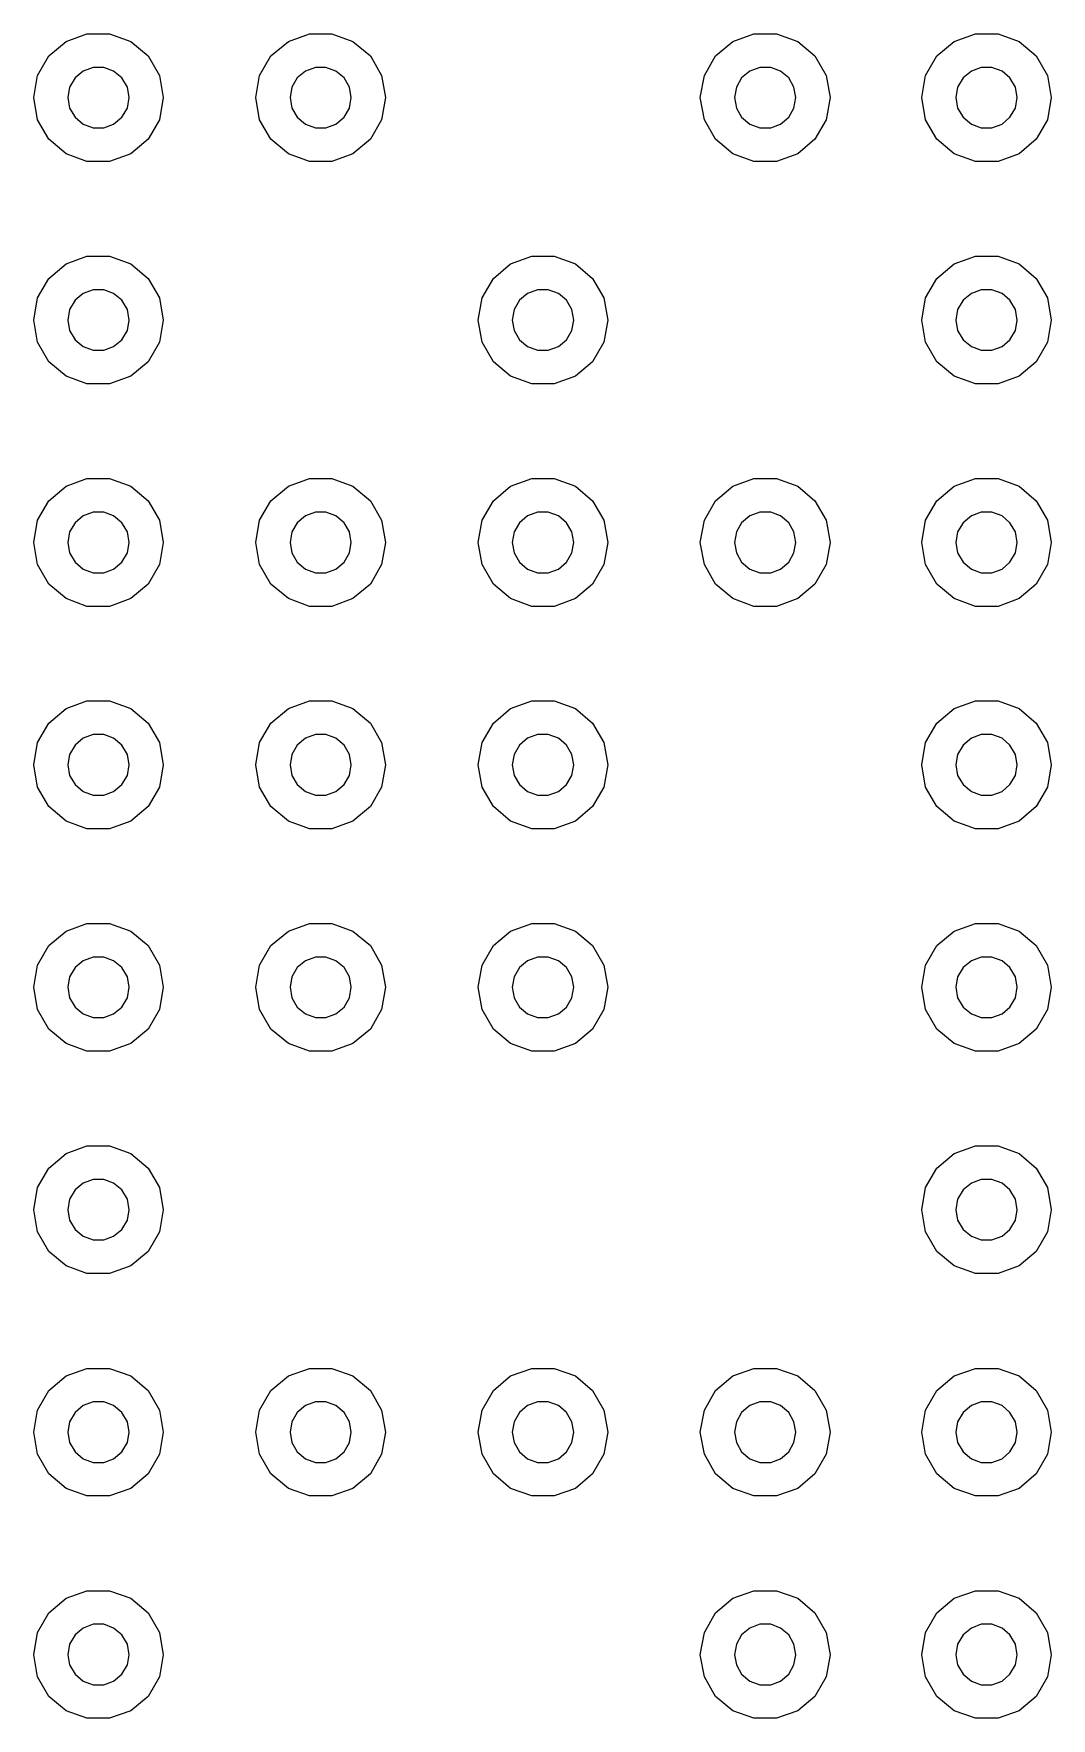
# Model space of a CAD drawing. Extents: x 105.1 to 166.9, y -128.1 to -71.6.
# Drawn here: x 123.714 to 126.691, y -101.397 to -96.472 of the extents above; entities that cross this region are included whole.
import ezdxf

# ---------------------------------------------------------------- set-up
doc = ezdxf.new("R2010")
doc.units = 0
doc.header["$MEASUREMENT"] = 0
doc.layers.add('BLACK', color=7, linetype='CONTINUOUS')

msp = doc.modelspace()

# ---------------------------------------------------------------- linework, layer by layer
at = {"layer": 'Black'}
for p, q in [((123.809, -96.4946), (123.87, -96.4721)), ((123.87, -96.4721), (123.936, -96.4721)), ((123.936, -96.4721), (123.998, -96.4946)), ((124.459, -96.4946), (124.521, -96.4721)), ((124.521, -96.4721), (124.586, -96.4721)), ((124.586, -96.4721), (124.648, -96.4946)), ((125.759, -96.4946), (125.821, -96.4721)), ((125.821, -96.4721), (125.887, -96.4721)), ((125.887, -96.4721), (125.949, -96.4946)), ((126.407, -96.4946), (126.469, -96.4721)), ((126.469, -96.4721), (126.535, -96.4721)), ((126.535, -96.4721), (126.597, -96.4946)), ((123.758, -96.537), (123.809, -96.4946)), ((123.998, -96.4946), (124.049, -96.537)), ((124.408, -96.537), (124.459, -96.4946)), ((124.648, -96.4946), (124.699, -96.537)), ((125.709, -96.537), (125.759, -96.4946)), ((125.949, -96.4946), (125.999, -96.537)), ((126.356, -96.537), (126.407, -96.4946)), ((126.597, -96.4946), (126.647, -96.537)), ((123.725, -96.594), (123.758, -96.537)), ((123.888, -96.5706), (123.859, -96.5812)), ((123.919, -96.5706), (123.888, -96.5706)), ((123.948, -96.5812), (123.919, -96.5706)), ((124.049, -96.537), (124.082, -96.594)), ((124.375, -96.594), (124.408, -96.537)), ((124.538, -96.5706), (124.509, -96.5812)), ((124.569, -96.5706), (124.538, -96.5706)), ((124.598, -96.5812), (124.569, -96.5706)), ((124.699, -96.537), (124.732, -96.594)), ((125.676, -96.594), (125.709, -96.537)), ((125.838, -96.5706), (125.809, -96.5812)), ((125.87, -96.5706), (125.838, -96.5706)), ((125.899, -96.5812), (125.87, -96.5706)), ((125.999, -96.537), (126.032, -96.594)), ((126.323, -96.594), (126.356, -96.537)), ((126.486, -96.5706), (126.457, -96.5812)), ((126.517, -96.5706), (126.486, -96.5706)), ((126.547, -96.5812), (126.517, -96.5706)), ((126.647, -96.537), (126.68, -96.594)), ((123.714, -96.6589), (123.725, -96.594)), ((123.835, -96.6013), (123.819, -96.6282)), ((123.859, -96.5812), (123.835, -96.6013)), ((123.972, -96.6013), (123.948, -96.5812)), ((123.988, -96.6282), (123.972, -96.6013)), ((124.082, -96.594), (124.093, -96.6589)), ((124.364, -96.6589), (124.375, -96.594)), ((124.485, -96.6013), (124.469, -96.6282)), ((124.509, -96.5812), (124.485, -96.6013)), ((124.622, -96.6013), (124.598, -96.5812)), ((124.638, -96.6282), (124.622, -96.6013)), ((124.732, -96.594), (124.743, -96.6589)), ((125.664, -96.6589), (125.676, -96.594)), ((125.785, -96.6013), (125.77, -96.6282)), ((125.809, -96.5812), (125.785, -96.6013)), ((125.923, -96.6013), (125.899, -96.5812)), ((125.938, -96.6282), (125.923, -96.6013)), ((126.032, -96.594), (126.044, -96.6589)), ((126.312, -96.6589), (126.323, -96.594)), ((126.433, -96.6013), (126.417, -96.6282)), ((126.457, -96.5812), (126.433, -96.6013)), ((126.57, -96.6013), (126.547, -96.5812)), ((126.586, -96.6282), (126.57, -96.6013)), ((126.68, -96.594), (126.691, -96.6589)), ((123.725, -96.7238), (123.714, -96.6589)), ((123.819, -96.6282), (123.814, -96.6589)), ((123.814, -96.6589), (123.819, -96.6896)), ((123.993, -96.6589), (123.988, -96.6282)), ((123.988, -96.6896), (123.993, -96.6589)), ((124.093, -96.6589), (124.082, -96.7238)), ((124.375, -96.7238), (124.364, -96.6589)), ((124.469, -96.6282), (124.464, -96.6589)), ((124.464, -96.6589), (124.469, -96.6896)), ((124.643, -96.6589), (124.638, -96.6282)), ((124.638, -96.6896), (124.643, -96.6589)), ((124.743, -96.6589), (124.732, -96.7238)), ((125.676, -96.7238), (125.664, -96.6589)), ((125.77, -96.6282), (125.764, -96.6589)), ((125.764, -96.6589), (125.77, -96.6896)), ((125.944, -96.6589), (125.938, -96.6282)), ((125.938, -96.6896), (125.944, -96.6589)), ((126.044, -96.6589), (126.032, -96.7238)), ((126.323, -96.7238), (126.312, -96.6589)), ((126.417, -96.6282), (126.412, -96.6589)), ((126.412, -96.6589), (126.417, -96.6896)), ((126.591, -96.6589), (126.586, -96.6282)), ((126.586, -96.6896), (126.591, -96.6589)), ((126.691, -96.6589), (126.68, -96.7238)), ((123.758, -96.7809), (123.725, -96.7238)), ((123.819, -96.6896), (123.835, -96.7166)), ((123.835, -96.7166), (123.859, -96.7366)), ((123.948, -96.7366), (123.972, -96.7166)), ((123.972, -96.7166), (123.988, -96.6896)), ((124.082, -96.7238), (124.049, -96.7809)), ((124.408, -96.7809), (124.375, -96.7238)), ((124.469, -96.6896), (124.485, -96.7166)), ((124.485, -96.7166), (124.509, -96.7366)), ((124.598, -96.7366), (124.622, -96.7166)), ((124.622, -96.7166), (124.638, -96.6896)), ((124.732, -96.7238), (124.699, -96.7809)), ((125.709, -96.7809), (125.676, -96.7238)), ((125.77, -96.6896), (125.785, -96.7166)), ((125.785, -96.7166), (125.809, -96.7366)), ((125.899, -96.7366), (125.923, -96.7166)), ((125.923, -96.7166), (125.938, -96.6896)), ((126.032, -96.7238), (125.999, -96.7809)), ((126.356, -96.7809), (126.323, -96.7238)), ((126.417, -96.6896), (126.433, -96.7166)), ((126.433, -96.7166), (126.457, -96.7366)), ((126.547, -96.7366), (126.57, -96.7166)), ((126.57, -96.7166), (126.586, -96.6896)), ((126.68, -96.7238), (126.647, -96.7809)), ((123.859, -96.7366), (123.888, -96.7473)), ((123.888, -96.7473), (123.919, -96.7473)), ((123.919, -96.7473), (123.948, -96.7366)), ((124.509, -96.7366), (124.538, -96.7473)), ((124.538, -96.7473), (124.569, -96.7473)), ((124.569, -96.7473), (124.598, -96.7366)), ((125.809, -96.7366), (125.838, -96.7473)), ((125.838, -96.7473), (125.87, -96.7473)), ((125.87, -96.7473), (125.899, -96.7366)), ((126.457, -96.7366), (126.486, -96.7473)), ((126.486, -96.7473), (126.517, -96.7473)), ((126.517, -96.7473), (126.547, -96.7366)), ((123.809, -96.8232), (123.758, -96.7809)), ((123.87, -96.8457), (123.809, -96.8232)), ((123.998, -96.8232), (123.936, -96.8457)), ((124.049, -96.7809), (123.998, -96.8232)), ((124.459, -96.8232), (124.408, -96.7809)), ((124.521, -96.8457), (124.459, -96.8232)), ((124.648, -96.8232), (124.586, -96.8457)), ((124.699, -96.7809), (124.648, -96.8232)), ((125.759, -96.8232), (125.709, -96.7809)), ((125.821, -96.8457), (125.759, -96.8232)), ((125.949, -96.8232), (125.887, -96.8457)), ((125.999, -96.7809), (125.949, -96.8232)), ((126.407, -96.8232), (126.356, -96.7809)), ((126.469, -96.8457), (126.407, -96.8232)), ((126.597, -96.8232), (126.535, -96.8457)), ((126.647, -96.7809), (126.597, -96.8232)), ((123.936, -96.8457), (123.87, -96.8457)), ((124.586, -96.8457), (124.521, -96.8457)), ((125.887, -96.8457), (125.821, -96.8457)), ((126.535, -96.8457), (126.469, -96.8457)), ((123.758, -97.1873), (123.809, -97.145)), ((123.809, -97.145), (123.87, -97.1224)), ((123.87, -97.1224), (123.936, -97.1224)), ((123.936, -97.1224), (123.998, -97.145)), ((123.998, -97.145), (124.049, -97.1873)), ((125.059, -97.1873), (125.109, -97.145)), ((125.109, -97.145), (125.171, -97.1224)), ((125.171, -97.1224), (125.237, -97.1224)), ((125.237, -97.1224), (125.299, -97.145)), ((125.299, -97.145), (125.349, -97.1873)), ((126.356, -97.1873), (126.407, -97.145)), ((126.407, -97.145), (126.469, -97.1224)), ((126.469, -97.1224), (126.535, -97.1224)), ((126.535, -97.1224), (126.597, -97.145)), ((126.597, -97.145), (126.647, -97.1873)), ((123.725, -97.2444), (123.758, -97.1873)), ((124.049, -97.1873), (124.082, -97.2444)), ((125.026, -97.2444), (125.059, -97.1873)), ((125.349, -97.1873), (125.382, -97.2444)), ((126.323, -97.2444), (126.356, -97.1873)), ((126.647, -97.1873), (126.68, -97.2444)), ((123.714, -97.3092), (123.725, -97.2444)), ((123.835, -97.2516), (123.819, -97.2786)), ((123.859, -97.2316), (123.835, -97.2516)), ((123.888, -97.2209), (123.859, -97.2316)), ((123.919, -97.2209), (123.888, -97.2209)), ((123.948, -97.2316), (123.919, -97.2209)), ((123.972, -97.2516), (123.948, -97.2316)), ((123.988, -97.2786), (123.972, -97.2516)), ((124.082, -97.2444), (124.093, -97.3092)), ((125.014, -97.3092), (125.026, -97.2444)), ((125.135, -97.2516), (125.12, -97.2786)), ((125.159, -97.2316), (125.135, -97.2516)), ((125.188, -97.2209), (125.159, -97.2316)), ((125.219, -97.2209), (125.188, -97.2209)), ((125.249, -97.2316), (125.219, -97.2209)), ((125.273, -97.2516), (125.249, -97.2316)), ((125.288, -97.2786), (125.273, -97.2516)), ((125.382, -97.2444), (125.394, -97.3092)), ((126.312, -97.3092), (126.323, -97.2444)), ((126.433, -97.2516), (126.417, -97.2786)), ((126.457, -97.2316), (126.433, -97.2516)), ((126.486, -97.2209), (126.457, -97.2316)), ((126.517, -97.2209), (126.486, -97.2209)), ((126.547, -97.2316), (126.517, -97.2209)), ((126.57, -97.2516), (126.547, -97.2316)), ((126.586, -97.2786), (126.57, -97.2516)), ((126.68, -97.2444), (126.691, -97.3092)), ((123.725, -97.3741), (123.714, -97.3092)), ((123.819, -97.2786), (123.814, -97.3092)), ((123.814, -97.3092), (123.819, -97.3399)), ((123.993, -97.3092), (123.988, -97.2786)), ((123.988, -97.3399), (123.993, -97.3092)), ((124.093, -97.3092), (124.082, -97.3741)), ((125.026, -97.3741), (125.014, -97.3092)), ((125.12, -97.2786), (125.114, -97.3092)), ((125.114, -97.3092), (125.12, -97.3399)), ((125.294, -97.3092), (125.288, -97.2786)), ((125.288, -97.3399), (125.294, -97.3092)), ((125.394, -97.3092), (125.382, -97.3741)), ((126.323, -97.3741), (126.312, -97.3092)), ((126.417, -97.2786), (126.412, -97.3092)), ((126.412, -97.3092), (126.417, -97.3399)), ((126.591, -97.3092), (126.586, -97.2786)), ((126.586, -97.3399), (126.591, -97.3092)), ((126.691, -97.3092), (126.68, -97.3741)), ((123.819, -97.3399), (123.835, -97.3669)), ((123.972, -97.3669), (123.988, -97.3399)), ((125.12, -97.3399), (125.135, -97.3669)), ((125.273, -97.3669), (125.288, -97.3399)), ((126.417, -97.3399), (126.433, -97.3669)), ((126.57, -97.3669), (126.586, -97.3399)), ((123.758, -97.4312), (123.725, -97.3741)), ((123.835, -97.3669), (123.859, -97.3869)), ((123.859, -97.3869), (123.888, -97.3976)), ((123.888, -97.3976), (123.919, -97.3976)), ((123.919, -97.3976), (123.948, -97.3869)), ((123.948, -97.3869), (123.972, -97.3669)), ((124.082, -97.3741), (124.049, -97.4312)), ((125.059, -97.4312), (125.026, -97.3741)), ((125.135, -97.3669), (125.159, -97.3869)), ((125.159, -97.3869), (125.188, -97.3976)), ((125.188, -97.3976), (125.219, -97.3976)), ((125.219, -97.3976), (125.249, -97.3869)), ((125.249, -97.3869), (125.273, -97.3669)), ((125.382, -97.3741), (125.349, -97.4312)), ((126.356, -97.4312), (126.323, -97.3741)), ((126.433, -97.3669), (126.457, -97.3869)), ((126.457, -97.3869), (126.486, -97.3976)), ((126.486, -97.3976), (126.517, -97.3976)), ((126.517, -97.3976), (126.547, -97.3869)), ((126.547, -97.3869), (126.57, -97.3669)), ((126.68, -97.3741), (126.647, -97.4312)), ((123.809, -97.4735), (123.758, -97.4312)), ((124.049, -97.4312), (123.998, -97.4735)), ((125.109, -97.4735), (125.059, -97.4312)), ((125.349, -97.4312), (125.299, -97.4735)), ((126.407, -97.4735), (126.356, -97.4312)), ((126.647, -97.4312), (126.597, -97.4735)), ((123.87, -97.4961), (123.809, -97.4735)), ((123.936, -97.4961), (123.87, -97.4961)), ((123.998, -97.4735), (123.936, -97.4961)), ((125.171, -97.4961), (125.109, -97.4735)), ((125.237, -97.4961), (125.171, -97.4961)), ((125.299, -97.4735), (125.237, -97.4961)), ((126.469, -97.4961), (126.407, -97.4735)), ((126.535, -97.4961), (126.469, -97.4961)), ((126.597, -97.4735), (126.535, -97.4961)), ((123.758, -97.8375), (123.809, -97.7951)), ((123.809, -97.7951), (123.87, -97.7726)), ((123.87, -97.7726), (123.936, -97.7726)), ((123.936, -97.7726), (123.998, -97.7951)), ((123.998, -97.7951), (124.049, -97.8375)), ((124.408, -97.8375), (124.459, -97.7951)), ((124.459, -97.7951), (124.521, -97.7726)), ((124.521, -97.7726), (124.586, -97.7726)), ((124.586, -97.7726), (124.648, -97.7951)), ((124.648, -97.7951), (124.699, -97.8375)), ((125.059, -97.8375), (125.109, -97.7951)), ((125.109, -97.7951), (125.171, -97.7726)), ((125.171, -97.7726), (125.237, -97.7726)), ((125.237, -97.7726), (125.299, -97.7951)), ((125.299, -97.7951), (125.349, -97.8375)), ((125.709, -97.8375), (125.759, -97.7951)), ((125.759, -97.7951), (125.821, -97.7726)), ((125.821, -97.7726), (125.887, -97.7726)), ((125.887, -97.7726), (125.949, -97.7951)), ((125.949, -97.7951), (125.999, -97.8375)), ((126.356, -97.8375), (126.407, -97.7951)), ((126.407, -97.7951), (126.469, -97.7726)), ((126.469, -97.7726), (126.535, -97.7726)), ((126.535, -97.7726), (126.597, -97.7951)), ((126.597, -97.7951), (126.647, -97.8375)), ((123.725, -97.8945), (123.758, -97.8375)), ((124.049, -97.8375), (124.082, -97.8945)), ((124.375, -97.8945), (124.408, -97.8375)), ((124.699, -97.8375), (124.732, -97.8945)), ((125.026, -97.8945), (125.059, -97.8375)), ((125.349, -97.8375), (125.382, -97.8945)), ((125.676, -97.8945), (125.709, -97.8375)), ((125.999, -97.8375), (126.032, -97.8945)), ((126.323, -97.8945), (126.356, -97.8375)), ((126.647, -97.8375), (126.68, -97.8945)), ((123.714, -97.9594), (123.725, -97.8945)), ((123.835, -97.9018), (123.819, -97.9287)), ((123.859, -97.8817), (123.835, -97.9018)), ((123.888, -97.8711), (123.859, -97.8817)), ((123.919, -97.8711), (123.888, -97.8711)), ((123.948, -97.8817), (123.919, -97.8711)), ((123.972, -97.9018), (123.948, -97.8817)), ((123.988, -97.9287), (123.972, -97.9018)), ((124.082, -97.8945), (124.093, -97.9594)), ((124.364, -97.9594), (124.375, -97.8945)), ((124.485, -97.9018), (124.469, -97.9287)), ((124.509, -97.8817), (124.485, -97.9018)), ((124.538, -97.8711), (124.509, -97.8817)), ((124.569, -97.8711), (124.538, -97.8711)), ((124.598, -97.8817), (124.569, -97.8711)), ((124.622, -97.9018), (124.598, -97.8817)), ((124.638, -97.9287), (124.622, -97.9018)), ((124.732, -97.8945), (124.743, -97.9594)), ((125.014, -97.9594), (125.026, -97.8945)), ((125.135, -97.9018), (125.12, -97.9287)), ((125.159, -97.8817), (125.135, -97.9018)), ((125.188, -97.8711), (125.159, -97.8817)), ((125.219, -97.8711), (125.188, -97.8711)), ((125.249, -97.8817), (125.219, -97.8711)), ((125.273, -97.9018), (125.249, -97.8817)), ((125.288, -97.9287), (125.273, -97.9018)), ((125.382, -97.8945), (125.394, -97.9594)), ((125.664, -97.9594), (125.676, -97.8945)), ((125.785, -97.9018), (125.77, -97.9287)), ((125.809, -97.8817), (125.785, -97.9018)), ((125.838, -97.8711), (125.809, -97.8817)), ((125.87, -97.8711), (125.838, -97.8711)), ((125.899, -97.8817), (125.87, -97.8711)), ((125.923, -97.9018), (125.899, -97.8817)), ((125.938, -97.9287), (125.923, -97.9018)), ((126.032, -97.8945), (126.044, -97.9594)), ((126.312, -97.9594), (126.323, -97.8945)), ((126.433, -97.9018), (126.417, -97.9287)), ((126.457, -97.8817), (126.433, -97.9018)), ((126.486, -97.8711), (126.457, -97.8817)), ((126.517, -97.8711), (126.486, -97.8711)), ((126.547, -97.8817), (126.517, -97.8711)), ((126.57, -97.9018), (126.547, -97.8817)), ((126.586, -97.9287), (126.57, -97.9018)), ((126.68, -97.8945), (126.691, -97.9594)), ((123.819, -97.9287), (123.814, -97.9594)), ((123.993, -97.9594), (123.988, -97.9287)), ((124.469, -97.9287), (124.464, -97.9594)), ((124.643, -97.9594), (124.638, -97.9287)), ((125.12, -97.9287), (125.114, -97.9594)), ((125.294, -97.9594), (125.288, -97.9287)), ((125.77, -97.9287), (125.764, -97.9594)), ((125.944, -97.9594), (125.938, -97.9287)), ((126.417, -97.9287), (126.412, -97.9594)), ((126.591, -97.9594), (126.586, -97.9287)), ((123.725, -98.0243), (123.714, -97.9594)), ((123.814, -97.9594), (123.819, -97.9901)), ((123.819, -97.9901), (123.835, -98.0171)), ((123.972, -98.0171), (123.988, -97.9901)), ((123.988, -97.9901), (123.993, -97.9594)), ((124.093, -97.9594), (124.082, -98.0243)), ((124.375, -98.0243), (124.364, -97.9594)), ((124.464, -97.9594), (124.469, -97.9901)), ((124.469, -97.9901), (124.485, -98.0171)), ((124.622, -98.0171), (124.638, -97.9901)), ((124.638, -97.9901), (124.643, -97.9594)), ((124.743, -97.9594), (124.732, -98.0243)), ((125.026, -98.0243), (125.014, -97.9594)), ((125.114, -97.9594), (125.12, -97.9901)), ((125.12, -97.9901), (125.135, -98.0171)), ((125.273, -98.0171), (125.288, -97.9901)), ((125.288, -97.9901), (125.294, -97.9594)), ((125.394, -97.9594), (125.382, -98.0243)), ((125.676, -98.0243), (125.664, -97.9594)), ((125.764, -97.9594), (125.77, -97.9901)), ((125.77, -97.9901), (125.785, -98.0171)), ((125.923, -98.0171), (125.938, -97.9901)), ((125.938, -97.9901), (125.944, -97.9594)), ((126.044, -97.9594), (126.032, -98.0243)), ((126.323, -98.0243), (126.312, -97.9594)), ((126.412, -97.9594), (126.417, -97.9901)), ((126.417, -97.9901), (126.433, -98.0171)), ((126.57, -98.0171), (126.586, -97.9901)), ((126.586, -97.9901), (126.591, -97.9594)), ((126.691, -97.9594), (126.68, -98.0243)), ((123.758, -98.0814), (123.725, -98.0243)), ((123.835, -98.0171), (123.859, -98.0371)), ((123.859, -98.0371), (123.888, -98.0478)), ((123.888, -98.0478), (123.919, -98.0478)), ((123.919, -98.0478), (123.948, -98.0371)), ((123.948, -98.0371), (123.972, -98.0171)), ((124.082, -98.0243), (124.049, -98.0814)), ((124.408, -98.0814), (124.375, -98.0243)), ((124.485, -98.0171), (124.509, -98.0371)), ((124.509, -98.0371), (124.538, -98.0478)), ((124.538, -98.0478), (124.569, -98.0478)), ((124.569, -98.0478), (124.598, -98.0371)), ((124.598, -98.0371), (124.622, -98.0171)), ((124.732, -98.0243), (124.699, -98.0814)), ((125.059, -98.0814), (125.026, -98.0243)), ((125.135, -98.0171), (125.159, -98.0371)), ((125.159, -98.0371), (125.188, -98.0478)), ((125.188, -98.0478), (125.219, -98.0478)), ((125.219, -98.0478), (125.249, -98.0371)), ((125.249, -98.0371), (125.273, -98.0171)), ((125.382, -98.0243), (125.349, -98.0814)), ((125.709, -98.0814), (125.676, -98.0243)), ((125.785, -98.0171), (125.809, -98.0371)), ((125.809, -98.0371), (125.838, -98.0478)), ((125.838, -98.0478), (125.87, -98.0478)), ((125.87, -98.0478), (125.899, -98.0371)), ((125.899, -98.0371), (125.923, -98.0171)), ((126.032, -98.0243), (125.999, -98.0814)), ((126.356, -98.0814), (126.323, -98.0243)), ((126.433, -98.0171), (126.457, -98.0371)), ((126.457, -98.0371), (126.486, -98.0478)), ((126.486, -98.0478), (126.517, -98.0478)), ((126.517, -98.0478), (126.547, -98.0371)), ((126.547, -98.0371), (126.57, -98.0171)), ((126.68, -98.0243), (126.647, -98.0814)), ((123.809, -98.1237), (123.758, -98.0814)), ((124.049, -98.0814), (123.998, -98.1237)), ((124.459, -98.1237), (124.408, -98.0814)), ((124.699, -98.0814), (124.648, -98.1237)), ((125.109, -98.1237), (125.059, -98.0814)), ((125.349, -98.0814), (125.299, -98.1237)), ((125.759, -98.1237), (125.709, -98.0814)), ((125.999, -98.0814), (125.949, -98.1237)), ((126.407, -98.1237), (126.356, -98.0814)), ((126.647, -98.0814), (126.597, -98.1237)), ((123.87, -98.1462), (123.809, -98.1237)), ((123.936, -98.1462), (123.87, -98.1462)), ((123.998, -98.1237), (123.936, -98.1462)), ((124.521, -98.1462), (124.459, -98.1237)), ((124.586, -98.1462), (124.521, -98.1462)), ((124.648, -98.1237), (124.586, -98.1462)), ((125.171, -98.1462), (125.109, -98.1237)), ((125.237, -98.1462), (125.171, -98.1462)), ((125.299, -98.1237), (125.237, -98.1462)), ((125.821, -98.1462), (125.759, -98.1237)), ((125.887, -98.1462), (125.821, -98.1462)), ((125.949, -98.1237), (125.887, -98.1462)), ((126.469, -98.1462), (126.407, -98.1237)), ((126.535, -98.1462), (126.469, -98.1462)), ((126.597, -98.1237), (126.535, -98.1462)), ((123.758, -98.4877), (123.809, -98.4453)), ((123.809, -98.4453), (123.87, -98.4228)), ((123.87, -98.4228), (123.936, -98.4228)), ((123.936, -98.4228), (123.998, -98.4453)), ((123.998, -98.4453), (124.049, -98.4877)), ((124.408, -98.4877), (124.459, -98.4453)), ((124.459, -98.4453), (124.521, -98.4228)), ((124.521, -98.4228), (124.586, -98.4228)), ((124.586, -98.4228), (124.648, -98.4453)), ((124.648, -98.4453), (124.699, -98.4877)), ((125.059, -98.4877), (125.109, -98.4453)), ((125.109, -98.4453), (125.171, -98.4228)), ((125.171, -98.4228), (125.237, -98.4228)), ((125.237, -98.4228), (125.299, -98.4453)), ((125.299, -98.4453), (125.349, -98.4877)), ((126.356, -98.4877), (126.407, -98.4453)), ((126.407, -98.4453), (126.469, -98.4228)), ((126.469, -98.4228), (126.535, -98.4228)), ((126.535, -98.4228), (126.597, -98.4453)), ((126.597, -98.4453), (126.647, -98.4877)), ((123.725, -98.5447), (123.758, -98.4877)), ((124.049, -98.4877), (124.082, -98.5447)), ((124.375, -98.5447), (124.408, -98.4877)), ((124.699, -98.4877), (124.732, -98.5447)), ((125.026, -98.5447), (125.059, -98.4877)), ((125.349, -98.4877), (125.382, -98.5447)), ((126.323, -98.5447), (126.356, -98.4877)), ((126.647, -98.4877), (126.68, -98.5447)), ((123.714, -98.6096), (123.725, -98.5447)), ((123.859, -98.5319), (123.835, -98.552)), ((123.888, -98.5213), (123.859, -98.5319)), ((123.919, -98.5213), (123.888, -98.5213)), ((123.948, -98.5319), (123.919, -98.5213)), ((123.972, -98.552), (123.948, -98.5319)), ((124.082, -98.5447), (124.093, -98.6096)), ((124.364, -98.6096), (124.375, -98.5447)), ((124.509, -98.5319), (124.485, -98.552)), ((124.538, -98.5213), (124.509, -98.5319)), ((124.569, -98.5213), (124.538, -98.5213)), ((124.598, -98.5319), (124.569, -98.5213)), ((124.622, -98.552), (124.598, -98.5319)), ((124.732, -98.5447), (124.743, -98.6096)), ((125.014, -98.6096), (125.026, -98.5447)), ((125.159, -98.5319), (125.135, -98.552)), ((125.188, -98.5213), (125.159, -98.5319)), ((125.219, -98.5213), (125.188, -98.5213)), ((125.249, -98.5319), (125.219, -98.5213)), ((125.273, -98.552), (125.249, -98.5319)), ((125.382, -98.5447), (125.394, -98.6096)), ((126.312, -98.6096), (126.323, -98.5447)), ((126.457, -98.5319), (126.433, -98.552)), ((126.486, -98.5213), (126.457, -98.5319)), ((126.517, -98.5213), (126.486, -98.5213)), ((126.547, -98.5319), (126.517, -98.5213)), ((126.57, -98.552), (126.547, -98.5319)), ((126.68, -98.5447), (126.691, -98.6096)), ((123.819, -98.5789), (123.814, -98.6096)), ((123.835, -98.552), (123.819, -98.5789)), ((123.988, -98.5789), (123.972, -98.552)), ((123.993, -98.6096), (123.988, -98.5789)), ((124.469, -98.5789), (124.464, -98.6096)), ((124.485, -98.552), (124.469, -98.5789)), ((124.638, -98.5789), (124.622, -98.552)), ((124.643, -98.6096), (124.638, -98.5789)), ((125.12, -98.5789), (125.114, -98.6096)), ((125.135, -98.552), (125.12, -98.5789)), ((125.288, -98.5789), (125.273, -98.552)), ((125.294, -98.6096), (125.288, -98.5789)), ((126.417, -98.5789), (126.412, -98.6096)), ((126.433, -98.552), (126.417, -98.5789)), ((126.586, -98.5789), (126.57, -98.552)), ((126.591, -98.6096), (126.586, -98.5789)), ((123.725, -98.6745), (123.714, -98.6096)), ((123.814, -98.6096), (123.819, -98.6403)), ((123.819, -98.6403), (123.835, -98.6673)), ((123.972, -98.6673), (123.988, -98.6403)), ((123.988, -98.6403), (123.993, -98.6096)), ((124.093, -98.6096), (124.082, -98.6745)), ((124.375, -98.6745), (124.364, -98.6096)), ((124.464, -98.6096), (124.469, -98.6403)), ((124.469, -98.6403), (124.485, -98.6673)), ((124.622, -98.6673), (124.638, -98.6403)), ((124.638, -98.6403), (124.643, -98.6096)), ((124.743, -98.6096), (124.732, -98.6745)), ((125.026, -98.6745), (125.014, -98.6096)), ((125.114, -98.6096), (125.12, -98.6403)), ((125.12, -98.6403), (125.135, -98.6673)), ((125.273, -98.6673), (125.288, -98.6403)), ((125.288, -98.6403), (125.294, -98.6096)), ((125.394, -98.6096), (125.382, -98.6745)), ((126.323, -98.6745), (126.312, -98.6096)), ((126.412, -98.6096), (126.417, -98.6403)), ((126.417, -98.6403), (126.433, -98.6673)), ((126.57, -98.6673), (126.586, -98.6403)), ((126.586, -98.6403), (126.591, -98.6096)), ((126.691, -98.6096), (126.68, -98.6745)), ((123.758, -98.7316), (123.725, -98.6745)), ((123.835, -98.6673), (123.859, -98.6873)), ((123.859, -98.6873), (123.888, -98.698)), ((123.919, -98.698), (123.948, -98.6873)), ((123.948, -98.6873), (123.972, -98.6673)), ((124.082, -98.6745), (124.049, -98.7316)), ((124.408, -98.7316), (124.375, -98.6745)), ((124.485, -98.6673), (124.509, -98.6873)), ((124.509, -98.6873), (124.538, -98.698)), ((124.569, -98.698), (124.598, -98.6873)), ((124.598, -98.6873), (124.622, -98.6673)), ((124.732, -98.6745), (124.699, -98.7316)), ((125.059, -98.7316), (125.026, -98.6745)), ((125.135, -98.6673), (125.159, -98.6873)), ((125.159, -98.6873), (125.188, -98.698)), ((125.219, -98.698), (125.249, -98.6873)), ((125.249, -98.6873), (125.273, -98.6673)), ((125.382, -98.6745), (125.349, -98.7316)), ((126.356, -98.7316), (126.323, -98.6745)), ((126.433, -98.6673), (126.457, -98.6873)), ((126.457, -98.6873), (126.486, -98.698)), ((126.517, -98.698), (126.547, -98.6873)), ((126.547, -98.6873), (126.57, -98.6673)), ((126.68, -98.6745), (126.647, -98.7316)), ((123.809, -98.7739), (123.758, -98.7316)), ((123.888, -98.698), (123.919, -98.698)), ((124.049, -98.7316), (123.998, -98.7739)), ((124.459, -98.7739), (124.408, -98.7316)), ((124.538, -98.698), (124.569, -98.698)), ((124.699, -98.7316), (124.648, -98.7739)), ((125.109, -98.7739), (125.059, -98.7316)), ((125.188, -98.698), (125.219, -98.698)), ((125.349, -98.7316), (125.299, -98.7739)), ((126.407, -98.7739), (126.356, -98.7316)), ((126.486, -98.698), (126.517, -98.698)), ((126.647, -98.7316), (126.597, -98.7739)), ((123.87, -98.7964), (123.809, -98.7739)), ((123.998, -98.7739), (123.936, -98.7964)), ((124.521, -98.7964), (124.459, -98.7739)), ((124.648, -98.7739), (124.586, -98.7964)), ((125.171, -98.7964), (125.109, -98.7739)), ((125.299, -98.7739), (125.237, -98.7964)), ((126.469, -98.7964), (126.407, -98.7739)), ((126.597, -98.7739), (126.535, -98.7964)), ((123.936, -98.7964), (123.87, -98.7964)), ((124.586, -98.7964), (124.521, -98.7964)), ((125.237, -98.7964), (125.171, -98.7964)), ((126.535, -98.7964), (126.469, -98.7964)), ((123.809, -99.0956), (123.87, -99.0731)), ((123.87, -99.0731), (123.936, -99.0731)), ((123.936, -99.0731), (123.998, -99.0956)), ((124.459, -99.0956), (124.521, -99.0731)), ((124.521, -99.0731), (124.586, -99.0731)), ((124.586, -99.0731), (124.648, -99.0956)), ((125.109, -99.0956), (125.171, -99.0731)), ((125.171, -99.0731), (125.237, -99.0731)), ((125.237, -99.0731), (125.299, -99.0956)), ((126.407, -99.0956), (126.469, -99.0731)), ((126.469, -99.0731), (126.535, -99.0731)), ((126.535, -99.0731), (126.597, -99.0956)), ((123.725, -99.1951), (123.758, -99.138)), ((123.758, -99.138), (123.809, -99.0956)), ((123.998, -99.0956), (124.049, -99.138)), ((124.049, -99.138), (124.082, -99.1951)), ((124.375, -99.1951), (124.408, -99.138)), ((124.408, -99.138), (124.459, -99.0956)), ((124.648, -99.0956), (124.699, -99.138)), ((124.699, -99.138), (124.732, -99.1951)), ((125.026, -99.1951), (125.059, -99.138)), ((125.059, -99.138), (125.109, -99.0956)), ((125.299, -99.0956), (125.349, -99.138)), ((125.349, -99.138), (125.382, -99.1951)), ((126.323, -99.1951), (126.356, -99.138)), ((126.356, -99.138), (126.407, -99.0956)), ((126.597, -99.0956), (126.647, -99.138)), ((126.647, -99.138), (126.68, -99.1951)), ((123.859, -99.1823), (123.835, -99.2023)), ((123.888, -99.1716), (123.859, -99.1823)), ((123.919, -99.1716), (123.888, -99.1716)), ((123.948, -99.1823), (123.919, -99.1716)), ((123.972, -99.2023), (123.948, -99.1823)), ((124.509, -99.1823), (124.485, -99.2023)), ((124.538, -99.1716), (124.509, -99.1823)), ((124.569, -99.1716), (124.538, -99.1716)), ((124.598, -99.1823), (124.569, -99.1716)), ((124.622, -99.2023), (124.598, -99.1823)), ((125.159, -99.1823), (125.135, -99.2023)), ((125.188, -99.1716), (125.159, -99.1823)), ((125.219, -99.1716), (125.188, -99.1716)), ((125.249, -99.1823), (125.219, -99.1716)), ((125.273, -99.2023), (125.249, -99.1823)), ((126.457, -99.1823), (126.433, -99.2023)), ((126.486, -99.1716), (126.457, -99.1823)), ((126.517, -99.1716), (126.486, -99.1716)), ((126.547, -99.1823), (126.517, -99.1716)), ((126.57, -99.2023), (126.547, -99.1823)), ((123.714, -99.2599), (123.725, -99.1951)), ((123.819, -99.2293), (123.814, -99.2599)), ((123.835, -99.2023), (123.819, -99.2293)), ((123.988, -99.2293), (123.972, -99.2023)), ((123.993, -99.2599), (123.988, -99.2293)), ((124.082, -99.1951), (124.093, -99.2599)), ((124.364, -99.2599), (124.375, -99.1951)), ((124.469, -99.2293), (124.464, -99.2599)), ((124.485, -99.2023), (124.469, -99.2293)), ((124.638, -99.2293), (124.622, -99.2023)), ((124.643, -99.2599), (124.638, -99.2293)), ((124.732, -99.1951), (124.743, -99.2599)), ((125.014, -99.2599), (125.026, -99.1951)), ((125.12, -99.2293), (125.114, -99.2599)), ((125.135, -99.2023), (125.12, -99.2293)), ((125.288, -99.2293), (125.273, -99.2023)), ((125.294, -99.2599), (125.288, -99.2293)), ((125.382, -99.1951), (125.394, -99.2599)), ((126.312, -99.2599), (126.323, -99.1951)), ((126.417, -99.2293), (126.412, -99.2599)), ((126.433, -99.2023), (126.417, -99.2293)), ((126.586, -99.2293), (126.57, -99.2023)), ((126.591, -99.2599), (126.586, -99.2293)), ((126.68, -99.1951), (126.691, -99.2599)), ((123.725, -99.3248), (123.714, -99.2599)), ((123.814, -99.2599), (123.819, -99.2906)), ((123.988, -99.2906), (123.993, -99.2599)), ((124.093, -99.2599), (124.082, -99.3248)), ((124.375, -99.3248), (124.364, -99.2599)), ((124.464, -99.2599), (124.469, -99.2906)), ((124.638, -99.2906), (124.643, -99.2599)), ((124.743, -99.2599), (124.732, -99.3248)), ((125.026, -99.3248), (125.014, -99.2599)), ((125.114, -99.2599), (125.12, -99.2906)), ((125.288, -99.2906), (125.294, -99.2599)), ((125.394, -99.2599), (125.382, -99.3248)), ((126.323, -99.3248), (126.312, -99.2599)), ((126.412, -99.2599), (126.417, -99.2906)), ((126.586, -99.2906), (126.591, -99.2599)), ((126.691, -99.2599), (126.68, -99.3248)), ((123.758, -99.3819), (123.725, -99.3248)), ((123.819, -99.2906), (123.835, -99.3176)), ((123.835, -99.3176), (123.859, -99.3376)), ((123.948, -99.3376), (123.972, -99.3176)), ((123.972, -99.3176), (123.988, -99.2906)), ((124.082, -99.3248), (124.049, -99.3819)), ((124.408, -99.3819), (124.375, -99.3248)), ((124.469, -99.2906), (124.485, -99.3176)), ((124.485, -99.3176), (124.509, -99.3376)), ((124.598, -99.3376), (124.622, -99.3176)), ((124.622, -99.3176), (124.638, -99.2906)), ((124.732, -99.3248), (124.699, -99.3819)), ((125.059, -99.3819), (125.026, -99.3248)), ((125.12, -99.2906), (125.135, -99.3176)), ((125.135, -99.3176), (125.159, -99.3376)), ((125.249, -99.3376), (125.273, -99.3176)), ((125.273, -99.3176), (125.288, -99.2906)), ((125.382, -99.3248), (125.349, -99.3819)), ((126.356, -99.3819), (126.323, -99.3248)), ((126.417, -99.2906), (126.433, -99.3176)), ((126.433, -99.3176), (126.457, -99.3376)), ((126.547, -99.3376), (126.57, -99.3176)), ((126.57, -99.3176), (126.586, -99.2906)), ((126.68, -99.3248), (126.647, -99.3819)), ((123.809, -99.4242), (123.758, -99.3819)), ((123.859, -99.3376), (123.888, -99.3483)), ((123.888, -99.3483), (123.919, -99.3483)), ((123.919, -99.3483), (123.948, -99.3376)), ((124.049, -99.3819), (123.998, -99.4242)), ((124.459, -99.4242), (124.408, -99.3819)), ((124.509, -99.3376), (124.538, -99.3483)), ((124.538, -99.3483), (124.569, -99.3483)), ((124.569, -99.3483), (124.598, -99.3376)), ((124.699, -99.3819), (124.648, -99.4242)), ((125.109, -99.4242), (125.059, -99.3819)), ((125.159, -99.3376), (125.188, -99.3483)), ((125.188, -99.3483), (125.219, -99.3483)), ((125.219, -99.3483), (125.249, -99.3376)), ((125.349, -99.3819), (125.299, -99.4242)), ((126.407, -99.4242), (126.356, -99.3819)), ((126.457, -99.3376), (126.486, -99.3483)), ((126.486, -99.3483), (126.517, -99.3483)), ((126.517, -99.3483), (126.547, -99.3376)), ((126.647, -99.3819), (126.597, -99.4242)), ((123.87, -99.4468), (123.809, -99.4242)), ((123.998, -99.4242), (123.936, -99.4468)), ((124.521, -99.4468), (124.459, -99.4242)), ((124.648, -99.4242), (124.586, -99.4468)), ((125.171, -99.4468), (125.109, -99.4242)), ((125.299, -99.4242), (125.237, -99.4468)), ((126.469, -99.4468), (126.407, -99.4242)), ((126.597, -99.4242), (126.535, -99.4468)), ((123.936, -99.4468), (123.87, -99.4468)), ((124.586, -99.4468), (124.521, -99.4468)), ((125.237, -99.4468), (125.171, -99.4468)), ((126.535, -99.4468), (126.469, -99.4468)), ((123.809, -99.7458), (123.87, -99.7233)), ((123.87, -99.7233), (123.936, -99.7233)), ((123.936, -99.7233), (123.998, -99.7458)), ((126.407, -99.7458), (126.469, -99.7233)), ((126.469, -99.7233), (126.535, -99.7233)), ((126.535, -99.7233), (126.597, -99.7458)), ((123.758, -99.7882), (123.809, -99.7458)), ((123.998, -99.7458), (124.049, -99.7882)), ((126.356, -99.7882), (126.407, -99.7458)), ((126.597, -99.7458), (126.647, -99.7882)), ((123.725, -99.8452), (123.758, -99.7882)), ((123.888, -99.8218), (123.859, -99.8324)), ((123.919, -99.8218), (123.888, -99.8218)), ((123.948, -99.8324), (123.919, -99.8218)), ((124.049, -99.7882), (124.082, -99.8452)), ((126.323, -99.8452), (126.356, -99.7882)), ((126.486, -99.8218), (126.457, -99.8324)), ((126.517, -99.8218), (126.486, -99.8218)), ((126.547, -99.8324), (126.517, -99.8218)), ((126.647, -99.7882), (126.68, -99.8452)), ((123.714, -99.9101), (123.725, -99.8452)), ((123.835, -99.8525), (123.819, -99.8794)), ((123.859, -99.8324), (123.835, -99.8525)), ((123.972, -99.8525), (123.948, -99.8324)), ((123.988, -99.8794), (123.972, -99.8525)), ((124.082, -99.8452), (124.093, -99.9101)), ((126.312, -99.9101), (126.323, -99.8452)), ((126.433, -99.8525), (126.417, -99.8794)), ((126.457, -99.8324), (126.433, -99.8525)), ((126.57, -99.8525), (126.547, -99.8324)), ((126.586, -99.8794), (126.57, -99.8525)), ((126.68, -99.8452), (126.691, -99.9101)), ((123.725, -99.975), (123.714, -99.9101)), ((123.819, -99.8794), (123.814, -99.9101)), ((123.814, -99.9101), (123.819, -99.9408)), ((123.993, -99.9101), (123.988, -99.8794)), ((123.988, -99.9408), (123.993, -99.9101)), ((124.093, -99.9101), (124.082, -99.975)), ((126.323, -99.975), (126.312, -99.9101)), ((126.417, -99.8794), (126.412, -99.9101)), ((126.412, -99.9101), (126.417, -99.9408)), ((126.591, -99.9101), (126.586, -99.8794)), ((126.586, -99.9408), (126.591, -99.9101)), ((126.691, -99.9101), (126.68, -99.975)), ((123.758, -100.032), (123.725, -99.975)), ((123.819, -99.9408), (123.835, -99.9678)), ((123.835, -99.9678), (123.859, -99.9878)), ((123.948, -99.9878), (123.972, -99.9678)), ((123.972, -99.9678), (123.988, -99.9408)), ((124.082, -99.975), (124.049, -100.032)), ((126.356, -100.032), (126.323, -99.975)), ((126.417, -99.9408), (126.433, -99.9678)), ((126.433, -99.9678), (126.457, -99.9878)), ((126.547, -99.9878), (126.57, -99.9678)), ((126.57, -99.9678), (126.586, -99.9408)), ((126.68, -99.975), (126.647, -100.032)), ((123.859, -99.9878), (123.888, -99.9985)), ((123.888, -99.9985), (123.919, -99.9985)), ((123.919, -99.9985), (123.948, -99.9878)), ((126.457, -99.9878), (126.486, -99.9985)), ((126.486, -99.9985), (126.517, -99.9985)), ((126.517, -99.9985), (126.547, -99.9878)), ((123.809, -100.074), (123.758, -100.032)), ((124.049, -100.032), (123.998, -100.074)), ((126.407, -100.074), (126.356, -100.032)), ((126.647, -100.032), (126.597, -100.074)), ((123.87, -100.097), (123.809, -100.074)), ((123.936, -100.097), (123.87, -100.097)), ((123.998, -100.074), (123.936, -100.097)), ((126.469, -100.097), (126.407, -100.074)), ((126.535, -100.097), (126.469, -100.097)), ((126.597, -100.074), (126.535, -100.097)), ((123.758, -100.439), (123.809, -100.396)), ((123.809, -100.396), (123.87, -100.374)), ((123.87, -100.374), (123.936, -100.374)), ((123.936, -100.374), (123.998, -100.396)), ((123.998, -100.396), (124.049, -100.439)), ((124.408, -100.439), (124.459, -100.396)), ((124.459, -100.396), (124.521, -100.374)), ((124.521, -100.374), (124.586, -100.374)), ((124.586, -100.374), (124.648, -100.396)), ((124.648, -100.396), (124.699, -100.439)), ((125.059, -100.439), (125.109, -100.396)), ((125.109, -100.396), (125.171, -100.374)), ((125.171, -100.374), (125.237, -100.374)), ((125.237, -100.374), (125.299, -100.396)), ((125.299, -100.396), (125.349, -100.439)), ((125.709, -100.439), (125.759, -100.396)), ((125.759, -100.396), (125.821, -100.374)), ((125.821, -100.374), (125.887, -100.374)), ((125.887, -100.374), (125.949, -100.396)), ((125.949, -100.396), (125.999, -100.439)), ((126.356, -100.439), (126.407, -100.396)), ((126.407, -100.396), (126.469, -100.374)), ((126.469, -100.374), (126.535, -100.374)), ((126.535, -100.374), (126.597, -100.396)), ((126.597, -100.396), (126.647, -100.439)), ((123.725, -100.496), (123.758, -100.439)), ((124.049, -100.439), (124.082, -100.496)), ((124.375, -100.496), (124.408, -100.439)), ((124.699, -100.439), (124.732, -100.496)), ((125.026, -100.496), (125.059, -100.439)), ((125.349, -100.439), (125.382, -100.496)), ((125.676, -100.496), (125.709, -100.439)), ((125.999, -100.439), (126.032, -100.496)), ((126.323, -100.496), (126.356, -100.439)), ((126.647, -100.439), (126.68, -100.496)), ((123.714, -100.56), (123.725, -100.496)), ((123.835, -100.503), (123.819, -100.53)), ((123.859, -100.483), (123.835, -100.503)), ((123.888, -100.472), (123.859, -100.483)), ((123.919, -100.472), (123.888, -100.472)), ((123.948, -100.483), (123.919, -100.472)), ((123.972, -100.503), (123.948, -100.483)), ((123.988, -100.53), (123.972, -100.503)), ((124.082, -100.496), (124.093, -100.56)), ((124.364, -100.56), (124.375, -100.496)), ((124.485, -100.503), (124.469, -100.53)), ((124.509, -100.483), (124.485, -100.503)), ((124.538, -100.472), (124.509, -100.483)), ((124.569, -100.472), (124.538, -100.472)), ((124.598, -100.483), (124.569, -100.472)), ((124.622, -100.503), (124.598, -100.483)), ((124.638, -100.53), (124.622, -100.503)), ((124.732, -100.496), (124.743, -100.56)), ((125.014, -100.56), (125.026, -100.496)), ((125.135, -100.503), (125.12, -100.53)), ((125.159, -100.483), (125.135, -100.503)), ((125.188, -100.472), (125.159, -100.483)), ((125.219, -100.472), (125.188, -100.472)), ((125.249, -100.483), (125.219, -100.472)), ((125.273, -100.503), (125.249, -100.483)), ((125.288, -100.53), (125.273, -100.503)), ((125.382, -100.496), (125.394, -100.56)), ((125.664, -100.56), (125.676, -100.496)), ((125.785, -100.503), (125.77, -100.53)), ((125.809, -100.483), (125.785, -100.503)), ((125.838, -100.472), (125.809, -100.483)), ((125.87, -100.472), (125.838, -100.472)), ((125.899, -100.483), (125.87, -100.472)), ((125.923, -100.503), (125.899, -100.483)), ((125.938, -100.53), (125.923, -100.503)), ((126.032, -100.496), (126.044, -100.56)), ((126.312, -100.56), (126.323, -100.496)), ((126.433, -100.503), (126.417, -100.53)), ((126.457, -100.483), (126.433, -100.503)), ((126.486, -100.472), (126.457, -100.483)), ((126.517, -100.472), (126.486, -100.472)), ((126.547, -100.483), (126.517, -100.472)), ((126.57, -100.503), (126.547, -100.483)), ((126.586, -100.53), (126.57, -100.503)), ((126.68, -100.496), (126.691, -100.56)), ((123.725, -100.625), (123.714, -100.56)), ((123.819, -100.53), (123.814, -100.56)), ((123.814, -100.56), (123.819, -100.591)), ((123.993, -100.56), (123.988, -100.53)), ((123.988, -100.591), (123.993, -100.56)), ((124.093, -100.56), (124.082, -100.625)), ((124.375, -100.625), (124.364, -100.56)), ((124.469, -100.53), (124.464, -100.56)), ((124.464, -100.56), (124.469, -100.591)), ((124.643, -100.56), (124.638, -100.53)), ((124.638, -100.591), (124.643, -100.56)), ((124.743, -100.56), (124.732, -100.625)), ((125.026, -100.625), (125.014, -100.56)), ((125.12, -100.53), (125.114, -100.56)), ((125.114, -100.56), (125.12, -100.591)), ((125.294, -100.56), (125.288, -100.53)), ((125.288, -100.591), (125.294, -100.56)), ((125.394, -100.56), (125.382, -100.625)), ((125.676, -100.625), (125.664, -100.56)), ((125.77, -100.53), (125.764, -100.56)), ((125.764, -100.56), (125.77, -100.591)), ((125.944, -100.56), (125.938, -100.53)), ((125.938, -100.591), (125.944, -100.56)), ((126.044, -100.56), (126.032, -100.625)), ((126.323, -100.625), (126.312, -100.56)), ((126.417, -100.53), (126.412, -100.56)), ((126.412, -100.56), (126.417, -100.591)), ((126.591, -100.56), (126.586, -100.53)), ((126.586, -100.591), (126.591, -100.56)), ((126.691, -100.56), (126.68, -100.625)), ((123.819, -100.591), (123.835, -100.618)), ((123.972, -100.618), (123.988, -100.591)), ((124.469, -100.591), (124.485, -100.618)), ((124.622, -100.618), (124.638, -100.591)), ((125.12, -100.591), (125.135, -100.618)), ((125.273, -100.618), (125.288, -100.591)), ((125.77, -100.591), (125.785, -100.618)), ((125.923, -100.618), (125.938, -100.591)), ((126.417, -100.591), (126.433, -100.618)), ((126.57, -100.618), (126.586, -100.591)), ((123.758, -100.682), (123.725, -100.625)), ((123.835, -100.618), (123.859, -100.638)), ((123.859, -100.638), (123.888, -100.649)), ((123.888, -100.649), (123.919, -100.649)), ((123.919, -100.649), (123.948, -100.638)), ((123.948, -100.638), (123.972, -100.618)), ((124.082, -100.625), (124.049, -100.682)), ((124.408, -100.682), (124.375, -100.625)), ((124.485, -100.618), (124.509, -100.638)), ((124.509, -100.638), (124.538, -100.649)), ((124.538, -100.649), (124.569, -100.649)), ((124.569, -100.649), (124.598, -100.638)), ((124.598, -100.638), (124.622, -100.618)), ((124.732, -100.625), (124.699, -100.682)), ((125.059, -100.682), (125.026, -100.625)), ((125.135, -100.618), (125.159, -100.638)), ((125.159, -100.638), (125.188, -100.649)), ((125.188, -100.649), (125.219, -100.649)), ((125.219, -100.649), (125.249, -100.638)), ((125.249, -100.638), (125.273, -100.618)), ((125.382, -100.625), (125.349, -100.682)), ((125.709, -100.682), (125.676, -100.625)), ((125.785, -100.618), (125.809, -100.638)), ((125.809, -100.638), (125.838, -100.649)), ((125.838, -100.649), (125.87, -100.649)), ((125.87, -100.649), (125.899, -100.638)), ((125.899, -100.638), (125.923, -100.618)), ((126.032, -100.625), (125.999, -100.682)), ((126.356, -100.682), (126.323, -100.625)), ((126.433, -100.618), (126.457, -100.638)), ((126.457, -100.638), (126.486, -100.649)), ((126.486, -100.649), (126.517, -100.649)), ((126.517, -100.649), (126.547, -100.638)), ((126.547, -100.638), (126.57, -100.618)), ((126.68, -100.625), (126.647, -100.682)), ((123.809, -100.725), (123.758, -100.682)), ((124.049, -100.682), (123.998, -100.725)), ((124.459, -100.725), (124.408, -100.682)), ((124.699, -100.682), (124.648, -100.725)), ((125.109, -100.725), (125.059, -100.682)), ((125.349, -100.682), (125.299, -100.725)), ((125.759, -100.725), (125.709, -100.682)), ((125.999, -100.682), (125.949, -100.725)), ((126.407, -100.725), (126.356, -100.682)), ((126.647, -100.682), (126.597, -100.725)), ((123.87, -100.747), (123.809, -100.725)), ((123.936, -100.747), (123.87, -100.747)), ((123.998, -100.725), (123.936, -100.747)), ((124.521, -100.747), (124.459, -100.725)), ((124.586, -100.747), (124.521, -100.747)), ((124.648, -100.725), (124.586, -100.747)), ((125.171, -100.747), (125.109, -100.725)), ((125.237, -100.747), (125.171, -100.747)), ((125.299, -100.725), (125.237, -100.747)), ((125.821, -100.747), (125.759, -100.725)), ((125.887, -100.747), (125.821, -100.747)), ((125.949, -100.725), (125.887, -100.747)), ((126.469, -100.747), (126.407, -100.725)), ((126.535, -100.747), (126.469, -100.747)), ((126.597, -100.725), (126.535, -100.747)), ((123.758, -101.089), (123.809, -101.046)), ((123.809, -101.046), (123.87, -101.024)), ((123.87, -101.024), (123.936, -101.024)), ((123.936, -101.024), (123.998, -101.046)), ((123.998, -101.046), (124.049, -101.089)), ((125.709, -101.089), (125.759, -101.046)), ((125.759, -101.046), (125.821, -101.024)), ((125.821, -101.024), (125.887, -101.024)), ((125.887, -101.024), (125.949, -101.046)), ((125.949, -101.046), (125.999, -101.089)), ((126.356, -101.089), (126.407, -101.046)), ((126.407, -101.046), (126.469, -101.024)), ((126.469, -101.024), (126.535, -101.024)), ((126.535, -101.024), (126.597, -101.046)), ((126.597, -101.046), (126.647, -101.089)), ((123.725, -101.146), (123.758, -101.089)), ((124.049, -101.089), (124.082, -101.146)), ((125.676, -101.146), (125.709, -101.089)), ((125.999, -101.089), (126.032, -101.146)), ((126.323, -101.146), (126.356, -101.089)), ((126.647, -101.089), (126.68, -101.146)), ((123.714, -101.211), (123.725, -101.146)), ((123.835, -101.153), (123.819, -101.18)), ((123.859, -101.133), (123.835, -101.153)), ((123.888, -101.122), (123.859, -101.133)), ((123.919, -101.122), (123.888, -101.122)), ((123.948, -101.133), (123.919, -101.122)), ((123.972, -101.153), (123.948, -101.133)), ((123.988, -101.18), (123.972, -101.153)), ((124.082, -101.146), (124.093, -101.211)), ((125.664, -101.211), (125.676, -101.146)), ((125.785, -101.153), (125.77, -101.18)), ((125.809, -101.133), (125.785, -101.153)), ((125.838, -101.122), (125.809, -101.133)), ((125.87, -101.122), (125.838, -101.122)), ((125.899, -101.133), (125.87, -101.122)), ((125.923, -101.153), (125.899, -101.133)), ((125.938, -101.18), (125.923, -101.153)), ((126.032, -101.146), (126.044, -101.211)), ((126.312, -101.211), (126.323, -101.146)), ((126.433, -101.153), (126.417, -101.18)), ((126.457, -101.133), (126.433, -101.153)), ((126.486, -101.122), (126.457, -101.133)), ((126.517, -101.122), (126.486, -101.122)), ((126.547, -101.133), (126.517, -101.122)), ((126.57, -101.153), (126.547, -101.133)), ((126.586, -101.18), (126.57, -101.153)), ((126.68, -101.146), (126.691, -101.211)), ((123.819, -101.18), (123.814, -101.211)), ((123.993, -101.211), (123.988, -101.18)), ((125.77, -101.18), (125.764, -101.211)), ((125.944, -101.211), (125.938, -101.18)), ((126.417, -101.18), (126.412, -101.211)), ((126.591, -101.211), (126.586, -101.18)), ((123.725, -101.276), (123.714, -101.211)), ((123.814, -101.211), (123.819, -101.241)), ((123.819, -101.241), (123.835, -101.268)), ((123.972, -101.268), (123.988, -101.241)), ((123.988, -101.241), (123.993, -101.211)), ((124.093, -101.211), (124.082, -101.276)), ((125.676, -101.276), (125.664, -101.211)), ((125.764, -101.211), (125.77, -101.241)), ((125.77, -101.241), (125.785, -101.268)), ((125.923, -101.268), (125.938, -101.241)), ((125.938, -101.241), (125.944, -101.211)), ((126.044, -101.211), (126.032, -101.276)), ((126.323, -101.276), (126.312, -101.211)), ((126.412, -101.211), (126.417, -101.241)), ((126.417, -101.241), (126.433, -101.268)), ((126.57, -101.268), (126.586, -101.241)), ((126.586, -101.241), (126.591, -101.211)), ((126.691, -101.211), (126.68, -101.276)), ((123.758, -101.333), (123.725, -101.276)), ((123.835, -101.268), (123.859, -101.288)), ((123.859, -101.288), (123.888, -101.299)), ((123.888, -101.299), (123.919, -101.299)), ((123.919, -101.299), (123.948, -101.288)), ((123.948, -101.288), (123.972, -101.268)), ((124.082, -101.276), (124.049, -101.333)), ((125.709, -101.333), (125.676, -101.276)), ((125.785, -101.268), (125.809, -101.288)), ((125.809, -101.288), (125.838, -101.299)), ((125.838, -101.299), (125.87, -101.299)), ((125.87, -101.299), (125.899, -101.288)), ((125.899, -101.288), (125.923, -101.268)), ((126.032, -101.276), (125.999, -101.333)), ((126.356, -101.333), (126.323, -101.276)), ((126.433, -101.268), (126.457, -101.288)), ((126.457, -101.288), (126.486, -101.299)), ((126.486, -101.299), (126.517, -101.299)), ((126.517, -101.299), (126.547, -101.288)), ((126.547, -101.288), (126.57, -101.268)), ((126.68, -101.276), (126.647, -101.333)), ((123.809, -101.375), (123.758, -101.333)), ((124.049, -101.333), (123.998, -101.375)), ((125.759, -101.375), (125.709, -101.333)), ((125.999, -101.333), (125.949, -101.375)), ((126.407, -101.375), (126.356, -101.333)), ((126.647, -101.333), (126.597, -101.375)), ((123.87, -101.397), (123.809, -101.375)), ((123.936, -101.397), (123.87, -101.397)), ((123.998, -101.375), (123.936, -101.397)), ((125.821, -101.397), (125.759, -101.375)), ((125.887, -101.397), (125.821, -101.397)), ((125.949, -101.375), (125.887, -101.397)), ((126.469, -101.397), (126.407, -101.375)), ((126.535, -101.397), (126.469, -101.397)), ((126.597, -101.375), (126.535, -101.397))]:
    msp.add_line(p, q, dxfattribs=at)

doc.saveas('drawing.dxf')
